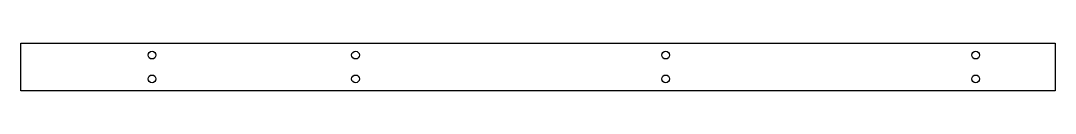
# Model space of a CAD drawing. Header units: millimetres. Extents: x 0 to 434, y 0 to 20.
import ezdxf

# ---------------------------------------------------------------- set-up
doc = ezdxf.new("R2010")
doc.units = ezdxf.units.MM
doc.layers.add('CUT', color=1, linetype='Continuous')

msp = doc.modelspace()

# ---------------------------------------------------------------- linework, layer by layer
at = {"layer": 'CUT'}
msp.add_lwpolyline([(-0.075, -0.075), (-0.075, 20.075), (433.675, 20.075), (433.675, -0.075)], close=True, dxfattribs=at)
for centre in [(55, 15), (140.3, 15), (270.3, 15), (400.3, 15), (55, 5), (140.3, 5), (270.3, 5), (400.3, 5)]:
    msp.add_circle(centre, 1.625, dxfattribs=at)

doc.saveas('drawing.dxf')
